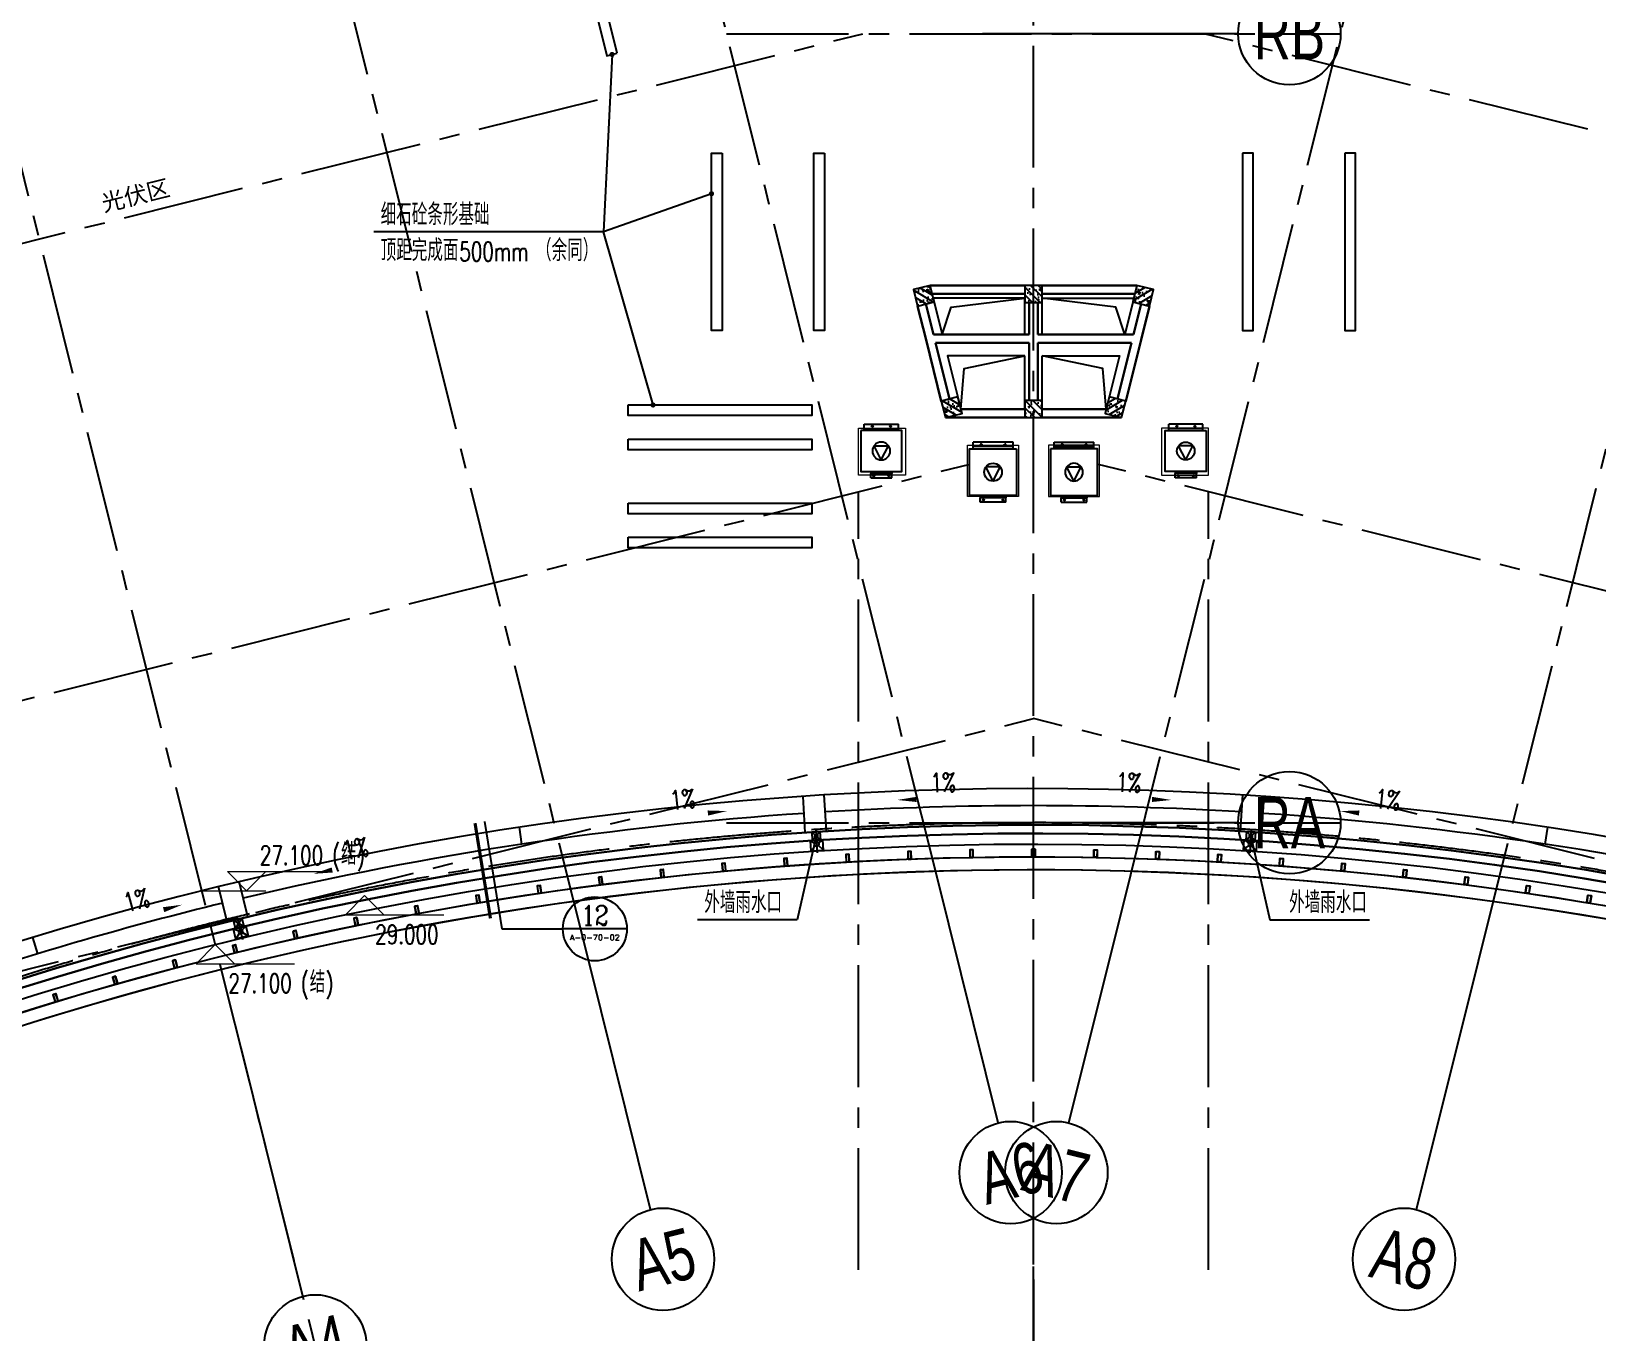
# Model space of a CAD drawing. Extents: x 138868 to 1251000, y -188972 to 132579.
# Drawn here: x 1131305 to 1168005, y 50744 to 81236 of the extents above; entities that cross this region are included whole.
import ezdxf
from ezdxf.enums import TextEntityAlignment as Align

# ---------------------------------------------------------------- set-up
doc = ezdxf.new("R2010")
doc.units = 0
doc.linetypes.add('CENTER2', pattern=[28.575000000000003, 19.05, -3.175, 3.175, -3.175])
doc.layers.get('0').update_dxf_attribs({"color": 8})
doc.layers.get('Defpoints').update_dxf_attribs({"color": 8})
for name, color, linetype in [('#幕墙线-平面', 8, 'Continuous'), ('#标注', 8, 'Continuous'), ('#结构边线+内凹外凸边线', 8, 'Continuous'), ('#轴线', 8, 'CENTER2'), ('A-FLOR-PIPE', 8, 'Continuous'), ('A-FLOR-SPCL', 8, 'Continuous'), ('A-FLOR-UNDR', 8, 'Continuous'), ('A-Hole', 8, 'Continuous'), ('COLUMN', 8, 'Continuous'), ('CURTWALL', 8, 'Continuous'), ('dim', 8, 'Continuous'), ('DIM_IDEN', 8, 'Continuous'), ('DIM_LEAD', 8, 'Continuous'), ('DIM_SYMB', 8, 'Continuous'), ('建-填充', 8, 'Continuous'), ('数据中心轮廓线', 8, 'Continuous'), ('暖-基础', 8, 'Continuous'), ('暖通风机', 8, 'Continuous')]:
    doc.layers.add(name, color=color, linetype=linetype)
for name, color, linetype, lineweight in [('DIM_ELEV', 8, 'Continuous', 5), ('HVAC-TXT', 8, 'Continuous', 9), ('PUB_TEXT', 8, 'Continuous', 5), ('WALL', 8, 'Continuous', 30)]:
    doc.layers.add(name, color=color, linetype=linetype, lineweight=lineweight)
doc.styles.add('_TCH_DIM', font='SIMPLEX', dxfattribs={"bigfont": 'GBCBIG'})
doc.styles.add('_TCH_LABEL', font='COMPLEX', dxfattribs={"bigfont": 'GBCBIG'})
doc.styles.add('JHZX', font='jrs.shx', dxfattribs={"width": 0.6, "bigfont": 'jhz.shx'})
doc.styles.get("Standard").update_dxf_attribs({"font": 'arial.ttf'})
doc.dimstyles.new('JZBZ-300', dxfattribs={"dimscale": 300, "dimtxt": 3, "dimasz": 1.5, "dimexe": 1, "dimexo": 1, "dimgap": 0.5, "dimtad": 1, "dimdec": 0, "dimdsep": 46, "dimtxsty": 'JHZX', "dimblk1": 'ARCHTICK', "dimblk2": 'ARCHTICK', "dimsah": 1, "dimcen": 0, "dimclrd": 1, "dimclre": 1, "dimclrt": 2, "dimadec": 1, "dimazin": 2, "dimtfac": 1, "dimtdec": 0, "dimtix": 1, "dimtmove": 0, "dimatfit": 3, "dimfxl": 1, "dimtolj": 1, "dimlwd": -1, "dimlwe": -1, "dimarcsym": 1})

# ---------------------------------------------------------------- blocks, each defined once
blk = doc.blocks.new('_FZH')
at = {"layer": '建-填充', "ltscale": 300}
h = blk.add_hatch(dxfattribs=at)
h.set_pattern_fill('钢筋混凝土', color=256, scale=0.1249999999999999, angle=-90.00000000000001)
h.set_pattern_definition([(315, (-0.5000000000000284, 0.5), (0.2209708691207961, 0.2209708691207959), []), (320, (-0.5000000000000284, 0.5), (-0.07844016872824407, -0.8965752282509413), [0.09374999999999993, -1.031249999999999]), (265, (-0.5000000000000284, 0.5), (0.9402401671250143, 0.1734391670162496), [0.07499999999999994, -0.8249999999999994]), (10.45139999999998, (-0.5065366750000067, 0.4252853999999786), (0.8617994275761914, -0.7231367271425267), [0.07967523749999997, -0.8764276399999996]), (316.1842, (-0.2500000000000284, 0.5), (-0.2068987679112728, -1.334051310782055), [0.1406249999999999, -1.546874999999999]), (6.635599999999983, (-0.2672416337500465, 0.3888290687499705), (1.217647338625552, -1.168328381935879), [0.1195128599999999, -1.314641249999999]), (261.1841999999999, (-0.2500000000000284, 0.5), (1.217648251156655, -1.168327431417034), [0.1124999999999999, -1.237499999999999]), (291, (-0.3125000000000284, 0.375), (-0.5032736133316734, -0.7461338151480765), [0.09374999999999993, -1.031249999999999]), (236, (-0.3125000000000284, 0.375), (0.9064375563085658, -0.3041441649019772), [0.07499999999999994, -0.8249999999999994]), (341.4514, (-0.3544395075000182, 0.3128222087499921), (0.4031631208874401, -1.050278285726862), [0.07967523749999997, -0.8764276399999996]), (307.5, (-0.5000000000000284, 0.5), (0.4161173172891392, -0.01519981914661343), [0, -0.8149999999999995, 0, -0.8374999999999995, 0, -0.8281249999999994]), (277.5, (-0.5000000000000284, 0.5), (0.49301463985295, -0.3288369218026856), [0, -0.4774999999999997, 0, -0.7962499999999995, 0, -0.3156249999999998]), (237.5, (-0.5000000000000284, 0.7787500000000023), (-0.02819358966797485, -0.6672780452155109), [0, -0.3124999999999999, 0, -0.9749999999999995, 0, -1.293749999999999]), (227.5, (-0.5000000000000284, 0.9037500000000023), (0.1251312279153969, -0.7289827116779823), [0, -0.4062499999999997, 0, -0.6474999999999995, 0, -0.9187499999999994])])
h.paths.add_polyline_path([(-0.5000000000000284, 0.5), (-0.5000000000000284, -0.5), (0.4999999999999716, -0.5), (0.4999999999999716, 0.5)])
at = {"layer": '#结构边线+内凹外凸边线'}
blk.add_lwpolyline([(-0.5000000000000284, -0.5), (0.4999999999999716, -0.5), (0.4999999999999716, 0.5), (-0.5000000000000284, 0.5)], close=True, dxfattribs=at)
blk = doc.blocks.new('ysd-w')
at = {"layer": 'A-FLOR-PIPE'}
blk.add_circle((0.0005825131665915251, 189.9997935527936), 50, dxfattribs=at)
at = {"layer": 'A-FLOR-SPCL', "ltscale": 0.2}
for p, q in [((0.0005825131665915251, -150.0002064472064), (0.0005825131665915251, 389.9997935527936)), ((-99.99941748683341, 99.99979355279356), (100.0005825131666, -100.0002064472064)), ((-99.99941748683341, -100.0002064472064), (100.0005825131666, 99.99979355279356))]:
    blk.add_line(p, q, dxfattribs=at)
at = {"layer": 'A-FLOR-SPCL'}
for p, q in [((-149.9994174868334, 339.9997935527936), (-35.35475654620677, 225.3551326121087)), ((-149.9994174868334, 99.99979355279356), (-42.87406377238221, 164.275005781441)), ((35.35592157253996, 225.3551326121087), (150.0005825131666, 339.9997935527936)), ((150.0005825131666, 99.99979355279356), (42.8752287987154, 164.275005781441))]:
    blk.add_line(p, q, dxfattribs=at)
for points in [[(-149.9994174868334, 99.99979355279356), (150.0005825131666, 99.99979355279356), (150.0005825131666, 339.9997935527936), (-149.9994174868334, 339.9997935527936)], [(-99.99941748683341, -100.0002064472064), (100.0005825131666, -100.0002064472064), (100.0005825131666, 99.99979355279356), (-99.99941748683341, 99.99979355279356)]]:
    blk.add_lwpolyline(points, close=True, dxfattribs=at)
blk = doc.blocks.new('A$C6E6108AB')
at = {"layer": '暖通风机'}
for p, q in [((100.0002550204517, 879.9999229284003), (0.0002550204517319798, 879.9999229284003)), ((0.0002550204517319798, 879.9999229284003), (0.0002550204517319798, 79.99992292840034)), ((150.0002550204517, 879.9999229284003), (100.0002550204517, 879.9999229284003)), ((100.0002550204517, 879.9999229284003), (100.0002550204517, 79.99992292840034)), ((25.56445797806373, 711.5983446692117), (60.59973213472404, 663.1295690960251)), ((26.46278839756269, 685.5688205333427), (70.48156064737123, 716.0862326123752)), ((32.75110133399721, 668.5149781443179), (76.76987358380575, 699.0323902233504)), ((43.53145416430198, 718.778890067013), (78.56672832102049, 670.3101144938264)), ((838.735947981535, 479.9999229284003), (507.1790744285099, 648.7765419073403)), ((507.1790744285099, 648.7765419073403), (507.1790744285099, 311.2233039494604)), ((838.735947981535, 479.9999229284003), (507.1790744285099, 311.2233039494604)), ((1110.000255020452, 728.9999229284003), (1160.000255020452, 728.9999229284003)), ((1260.000255020452, 728.9999229284003), (1160.000255020452, 728.9999229284003)), ((1160.000255020452, 728.9999229284003), (1160.000255020452, 230.9999229284003)), ((1185.564457978064, 675.7677181060426), (1220.599732134724, 627.298942532856)), ((1186.462788397563, 649.7381939701736), (1230.481560647371, 680.2556060492061)), ((1192.751101333997, 632.6843515811488), (1236.769873583806, 663.2017636601813)), ((1203.531454164302, 682.9482635038439), (1238.56672832102, 634.4794879306573)), ((1260.000255020452, 728.9999229284003), (1260.000255020452, 230.9999229284003)), ((100.0002550204517, 79.99992292840034), (0.0002550204517319798, 79.99992292840034)), ((25.56445797806373, 248.401501187589), (60.59973213472404, 296.8702767607756)), ((26.46278839756269, 274.431025323458), (70.48156064737123, 243.9136132444255)), ((32.75110133399721, 291.4848677124828), (76.76987358380575, 260.9674556334503)), ((43.53145416430198, 241.2209557897877), (78.56672832102049, 289.6897313629743)), ((150.0002550204517, 79.99992292840034), (100.0002550204517, 79.99992292840034)), ((1110.000255020452, 230.9999229284003), (1160.000255020452, 230.9999229284003)), ((1260.000255020452, 230.9999229284003), (1160.000255020452, 230.9999229284003)), ((1185.564457978064, 284.2321277507581), (1220.599732134724, 332.7009033239447)), ((1186.462788397563, 310.2616518866271), (1230.481560647371, 279.7442398075946)), ((1192.751101333997, 327.3154942756519), (1236.769873583806, 296.7980821966194)), ((1203.531454164302, 277.0515823529568), (1238.56672832102, 325.5203579261433))]:
    blk.add_line(p, q, dxfattribs=at)
blk.add_lwpolyline([(150.0002550204517, 959.9999229284003), (1110.000255020452, 959.9999229284003), (1110.000255020452, -7.707159966230392e-05), (150.0002550204517, -7.707159966230392e-05), (150.0002550204517, 959.9999229284003)], dxfattribs=at)
blk.add_circle((630.0002550204517, 479.9999229284003), 208.7356929610833, dxfattribs=at)
blk = doc.blocks.new('A$C1C9E567E')
at = {"layer": '暖通风机'}
for p, q in [((99.99943456961773, 1017.499752162083), (-0.0005654303822666407, 1017.499752162083)), ((-0.0005654303822666407, 1017.499752162083), (-0.0005654303822666407, 82.49975216208259)), ((25.56363752722973, 849.0981739028939), (60.59891168389004, 800.6293983297073)), ((26.46196794672869, 823.0686497670249), (70.48074019653723, 853.5860618460574)), ((32.75028088316321, 806.0148073780001), (76.76905313297175, 836.5322194570326)), ((43.53063371346798, 856.2787193006952), (78.56590787018649, 807.8099437275087)), ((149.9994345696177, 1017.499752162083), (99.99943456961773, 1017.499752162083)), ((99.99943456961773, 1017.499752162083), (99.99943456961773, 82.49975216208259)), ((1249.999434569618, 850.9997521620826), (1299.999434569618, 850.9997521620826)), ((1399.999434569618, 850.9997521620826), (1299.999434569618, 850.9997521620826)), ((1299.999434569618, 850.9997521620826), (1299.999434569618, 248.9997521620826)), ((1325.56363752723, 797.7675473397248), (1360.59891168389, 749.2987717665383)), ((1326.461967946729, 771.7380232038558), (1370.480740196537, 802.2554352828884)), ((1332.750280883163, 754.684180814831), (1376.769053132972, 785.2015928938636)), ((1343.530633713468, 804.9480927375262), (1378.565907870186, 756.4793171643396)), ((1399.999434569618, 850.9997521620826), (1399.999434569618, 248.9997521620826)), ((908.735127530701, 549.9997521620826), (577.1782539776759, 718.7763711410225)), ((577.1782539776759, 718.7763711410225), (577.1782539776759, 381.2231331831426)), ((908.735127530701, 549.9997521620826), (577.1782539776759, 381.2231331831426)), ((99.99943456961773, 82.49975216208259), (-0.0005654303822666407, 82.49975216208259)), ((25.56363752722973, 250.9013304212713), (60.59891168389004, 299.3701059944578)), ((26.46196794672869, 276.9308545571403), (70.48074019653723, 246.4134424781078)), ((32.75028088316321, 293.9846969461651), (76.76905313297175, 263.4672848671325)), ((43.53063371346798, 243.7207850234699), (78.56590787018649, 292.1895605966565)), ((149.9994345696177, 82.49975216208259), (99.99943456961773, 82.49975216208259)), ((1249.999434569618, 248.9997521620826), (1299.999434569618, 248.9997521620826)), ((1399.999434569618, 248.9997521620826), (1299.999434569618, 248.9997521620826)), ((1325.56363752723, 302.2319569844403), (1360.59891168389, 350.7007325576269)), ((1326.461967946729, 328.2614811203093), (1370.480740196537, 297.7440690412768)), ((1332.750280883163, 345.3153235093341), (1376.769053132972, 314.7979114303016)), ((1343.530633713468, 295.051411586639), (1378.565907870186, 343.5201871598256))]:
    blk.add_line(p, q, dxfattribs=at)
blk.add_lwpolyline([(149.9994345696177, 1099.999752162083), (1249.999434569618, 1099.999752162083), (1249.999434569618, -0.0002478379174135625), (149.9994345696177, -0.0002478379174135625), (149.9994345696177, 1099.999752162083)], dxfattribs=at)
blk.add_circle((699.9994345696177, 549.9997521620826), 208.7356929610833, dxfattribs=at)
blk = doc.blocks.new('A$Cfefb2203')
at = {"layer": 'A-FLOR-PIPE'}
for p, q in [((32113.46169557003, 9111.490716596949), (32059.11942655803, 9959.368861803028)), ((32612.43790015369, 9143.471136534761), (32558.09562942502, 9991.349308539997)), ((37463.83074329887, 9740.782107346808), (37463.8307431729, 10140.78210734681)), ((42315.22358619212, 9143.471136534761), (42369.56585692125, 9991.349308539997)), ((42814.19979077578, 9111.490716596949), (42868.54205978778, 9959.368861803028)), ((25468.84123751917, 8838.702803661465), (25409.0158534511, 9234.20365501463)), ((49458.82024882664, 8838.702803661465), (49518.64563289471, 9234.20365501463)), ((32369.34650041466, 9027.685141585767), (32375.74256038456, 8927.890275195648)), ((42558.31498593115, 9027.685141585767), (42551.91892596125, 8927.890275195648)), ((18558.92057681782, 7017.661684173392), (18353.28440255788, 7842.423332563718)), ((19045.05436636251, 7134.668297132244), (18839.40779367369, 7959.471651342523)), ((14119.54115679325, 6268.118459564284), (14003.11078479118, 6650.798441370833))]:
    blk.add_line(p, q, dxfattribs=at)
for radius, start, end in [(102349.9999711329, 66.77949294029008, 113.305586926957), (80599.99999986531, 64.92887933541405, 108.5139042406266), (80199.99999986531, 93.84624219792092, 103.3570163828534), (80199.99999986531, 86.51185700810392, 93.4881429918961), (80199.99999986531, 76.64298361714661, 86.15375780207911), (80199.99999986531, 103.7142343053443, 108.5251526906679)]:
    blk.add_arc((37463.8307431729, -70459.2178925185), radius, start, end, dxfattribs=at)
at = {"layer": 'A-FLOR-UNDR'}
blk.add_lwpolyline([(26772.2094138437, 54484.16618953721, 0.0855640180494031), (-14445.41032752953, 43692.39482826879, 0.4324632496197444), (-17915.9977596025, 33482.08569277485), (-3183.111982601695, 5773.557501043892, 0.3897332673906271), (6262.316880482715, 2444.523640903644, -0.2124371498010054), (70731.08686420321, 1525.361455424863, 0.3893999562089583), (80263.34462983883, 4576.317718363018), (95812.87711926177, 31837.55022622622, 0.4327152502067572), (92641.07748691551, 42149.09184027056, 0.09282674562449816), (48155.4518137835, 54484.16620736761, 0.09282674562449816)], format="xyb", dxfattribs=at)
at = {"layer": 'A-Hole'}
for points in [[(37263.83079851815, 21640.78207334707), (35112.99433069583, 21640.78207334731), (35324.92315671826, 20790.78207334795), (37263.83079851791, 20790.78207334777)], [(37663.83068782906, 21640.78207334748), (39814.66715565138, 21640.78207335214), (39602.73832963058, 20790.78207335231), (37663.83068783092, 20790.78207334818)], [(37263.83079851815, 20290.78252638271), (35449.58705907129, 20290.78252638271), (35761.24721029331, 19040.78207334969), (37263.83079851791, 19040.78207334958)], [(37663.83068782813, 20290.78252638271), (39478.07442727499, 20290.78252638271), (39166.41427605296, 19040.78207334969), (37663.83068782836, 19040.78207334958)]]:
    blk.add_lwpolyline(points, close=True, dxfattribs=at)
for points in [[(35324.92315671826, 20790.78207334795), (35532.84491216298, 21431.55024184275), (37263.83079851815, 21640.78207334707)], [(39602.73832963058, 20790.78207335231), (39394.81657418469, 21431.55024184671), (37663.83068782906, 21640.78207334748)], [(35761.24721029331, 19040.78207334969), (35841.23153585568, 19992.13050417008), (37263.83079851815, 20290.78252638271)], [(39166.41427605296, 19040.78207334969), (39086.42995049059, 19992.13050417008), (37663.83068782813, 20290.78252638271)]]:
    blk.add_lwpolyline(points, dxfattribs=at)
at = {"layer": 'CURTWALL'}
blk.add_lwpolyline([(26746.63137244619, 54783.07380703511, 0.0855640180494031), (-14569.59511471982, 43965.48481093114, 0.4324632496197475), (-18180.88203740655, 33341.24422383832), (-3447.996260459302, 5632.716032208118, 0.3897332673906237), (6380.355394371785, 2168.721339899814, -0.2124371498010051), (70605.23343615863, 1253.036438855634, 0.3893999562089525), (80523.9340841847, 4427.680117858865), (96073.46657360788, 31688.91262572206, 0.432715250206753), (92773.08046968002, 42418.48971060605, 0.09282674562449805), (48181.02985546505, 54783.07382484124)], format="xyb", dxfattribs=at)
at = {"layer": 'DIM_ELEV'}
for p, q in [((19014.92598910001, 7746.617652982008), (18564.92598910001, 8196.617652982008)), ((18564.92598910001, 8196.617652982008), (20868.92598910001, 8196.617652982008)), ((19014.92598910001, 7746.617652982008), (19464.92598910001, 8196.617652982008)), ((17964.92598910001, 7746.617652982008), (19464.92598910001, 7746.617652982008)), ((21781.02745297225, 7631.576564983465), (21331.02745297225, 7181.576564983465)), ((21781.02745297225, 7631.576564983465), (22231.02745297225, 7181.576564983465)), ((21331.02745297225, 7181.576564983465), (23635.02745297225, 7181.576564983465)), ((18279.42442588229, 6485.23318548064), (17829.42442588229, 6035.23318548064)), ((18279.42442588229, 6485.23318548064), (18729.42442588229, 6035.23318548064)), ((17829.42442588229, 6035.23318548064), (20133.42442588229, 6035.23318548064))]:
    blk.add_line(p, q, dxfattribs=at)
at = {"layer": 'DIM_IDEN'}
for p, q in [((24591.92715566838, 9366.717114934), (24998.9381827605, 6851.974490702501)), ((24998.9381827605, 6851.974490702501), (26429.74743897072, 6851.974490702501)), ((27929.74743897072, 6851.974490702501), (26429.74743897072, 6851.974490702501))]:
    blk.add_line(p, q, dxfattribs=at)
at = {"layer": 'DIM_IDEN', "const_width": 75}
blk.add_lwpolyline([(24369.81747721881, 9330.768669362762), (24731.22506748675, 7097.789679921523)], dxfattribs=at)
at = {"layer": 'DIM_IDEN'}
blk.add_circle((27179.74743897072, 6851.974490702501), 750, dxfattribs=at)
at = {"layer": 'DIM_LEAD'}
for p, q in [((27581.74270297727, 27355.60673682945), (27379.39004815067, 23192.95755680546)), ((29913.83071799669, 24089.53477791371), (27379.39004815067, 23192.95755680546)), ((27379.39004815067, 23192.95755680546), (22000.39004815067, 23192.95755680546)), ((28543.46223172359, 19135.78204823728), (27379.39004815067, 23192.95755680546)), ((32369.34568829718, 9027.685465601448), (31920.06575585529, 7063.134884060477)), ((42558.31579804863, 9027.685465601448), (43007.59573049052, 7063.134884060477)), ((31920.06575585529, 7063.134884060477), (29587.59458500147, 7063.134884060477)), ((43007.59573049052, 7063.134884060477), (45340.06690134434, 7063.134884060477))]:
    blk.add_line(p, q, dxfattribs=at)
at = {"layer": 'DIM_LEAD', "const_width": 60}
for points in [[(27583.19932817947, 27385.5713533466, 1), (27580.28607777506, 27325.64212031229, 1)], [(29942.1131752003, 24099.53990732448, 1), (29885.54826079309, 24079.52964850294, 1)], [(28551.73592216684, 19106.94550811106, 1), (28535.18854128034, 19164.61858836349, 1)], [(32376.03382479516, 9056.930445173755, 1), (32362.6575517992, 8998.44048602914, 1)], [(42551.62766155065, 9056.930445173755, 1), (42565.00393454661, 8998.44048602914, 1)]]:
    blk.add_lwpolyline(points, format="xyb", close=True, dxfattribs=at)
at = {"layer": 'DIM_SYMB'}
for points in [[(36360.95248612086, 9932.240453389008, 0, 0, 0), (34269.31694244966, 9874.722272170184, 0, 120, 0), (34719.14689326449, 9887.09220951749, 0, 0, 0)], [(38600.68303760816, 9932.240453389008, 0, 0, 0), (40692.31858127937, 9874.722272170184, 0, 120, 0), (40242.48863046453, 9887.09220951749, 0, 0, 0)], [(28194.91662192903, 9402.98658226669, 0, 0, 0), (30276.69967470877, 9613.763501968526, 0, 120, 0), (29828.98861382506, 9568.43353437008, 0, 0, 0)], [(46732.74486441677, 9402.98658226669, 0, 0, 0), (44650.96181163704, 9613.763501968526, 0, 120, 0), (45098.67287252075, 9568.43353437008, 0, 0, 0)], [(22631.26240194612, 8559.003986755852, 0, 0, 0), (20580.62501626648, 8142.910366073134, 0, 120, 0), (21021.63784812926, 8232.396019294305, 0, 0, 0)], [(15481.86623556074, 6875.623597829894, 0, 0, 0), (17502.72351198434, 7418.194751733157, 0, 120, 0), (17068.1152304376, 7301.508670253897, 0, 0, 0)]]:
    blk.add_lwpolyline(points, format="xyseb", dxfattribs=at)
at = {"layer": 'HVAC-TXT'}
for points in [[(33363.83071799623, 18590.78207335051), (34463.83071799623, 18590.78207335051), (34463.83071799623, 17490.78207335051), (33363.83071799623, 17490.78207335051)], [(41563.83071799576, 18590.78207335051), (40463.83071799576, 18590.78207335051), (40463.83071799576, 17490.78207335051), (41563.83071799576, 17490.78207335051)], [(35913.83071799623, 18190.78207335051), (37113.83071799623, 18190.78207335051), (37113.83071799623, 16990.78207335051), (35913.83071799623, 16990.78207335051)], [(39013.83071799576, 18190.78207335051), (37813.83071799576, 18190.78207335051), (37813.83071799576, 16990.78207335051), (39013.83071799576, 16990.78207335051)]]:
    blk.add_lwpolyline(points, close=True, dxfattribs=at)
at = {"layer": 'WALL'}
for p, q in [((37263.83079854585, 21940.78207335627), (35038.19591813302, 21940.78207335016)), ((37263.83079854609, 21740.78207334509), (35088.06151870475, 21740.78207333724)), ((37663.83079854609, 21940.78207336314), (39889.46556821326, 21940.78207335016)), ((37663.83079854609, 21740.78207335208), (39839.59996766411, 21740.78207335394)), ((34943.64229696663, 20666.58988125314), (34746.84639982949, 21455.89502537024)), ((35118.80042948434, 20790.78207334795), (34940.90554381977, 21504.27940956416)), ((37363.83079846413, 21540.78207335516), (37363.83079851116, 20790.78207334771)), ((37563.83079848997, 21540.78207335522), (37563.83079845808, 20790.78207334905)), ((39808.86105690734, 20790.7820733487), (39986.75594252651, 21504.27940956416)), ((39984.01918937964, 20666.58988125314), (40180.81508651678, 21455.89502537024)), ((35302.09859363758, 19228.90036125574), (34943.64229696663, 20666.58988125314)), ((37363.83079851116, 20790.78207334771), (35118.80042948434, 20790.78207334795)), ((35496.15773888119, 19277.28474037268), (35168.66603564168, 20590.7820733533)), ((37363.83079845249, 20590.78207335307), (35168.66603564168, 20590.7820733533)), ((37363.83079845249, 20590.78207335307), (37363.83079846599, 19240.78207335522)), ((39808.86105690734, 20790.7820733487), (37563.83079845808, 20790.78207334905)), ((39758.99563197186, 20590.78207335115), (37563.83079848741, 20590.78207335144)), ((37563.83079848741, 20590.78207335144), (37563.8307984753, 19240.78207335522)), ((39431.50398680894, 19277.28468081489), (39758.99563197186, 20590.78207335115)), ((39625.56313206512, 19228.90030169475), (39984.01936498494, 20666.58988632658)), ((37263.83079854609, 18840.78207335225), (35398.86736199073, 18840.78207336355)), ((37263.83079854609, 19040.78207333089), (35761.24721318064, 19040.78207337251)), ((39166.41427318007, 19040.78207335511), (37663.83079854585, 19040.78207333712)), ((39528.79440009966, 18840.78207334416), (37663.83079854609, 18840.78207335185))]:
    blk.add_line(p, q, dxfattribs=at)
for centre, radius, end in [((37463.83072414366, -70459.21827391617), 79750.00034933341, 114.4660695427651), ((37463.83072414412, -70459.21827391617), 79550.00034933348, 114.4859117651542)]:
    blk.add_arc(centre, radius, 65.1962544269135, end, dxfattribs=at)
at = {"layer": '数据中心轮廓线'}
blk.add_lwpolyline([(29125.79191345605, 45240.78207334492), (26673.13009379781, 55077.87133607717, 0.08546788528828612), (-14693.77990191011, 44238.57479359349, 0.4324632496197444), (-18445.76631521154, 33200.40275490325), (-3712.880538316909, 5491.874563372345, 0.389733267390625), (6498.393908260856, 1892.919038896216, -0.2124371498010046), (70479.38000811404, 980.711422286462, 0.3893999562089562), (80784.5235385308, 4279.042517354712), (96334.05602795398, 31540.27502521791, 0.4327152502067543), (92905.08345244452, 42687.88758094155, 0.09273048928581991), (48254.53113462776, 55077.8713538986), (45801.86924597248, 45240.78181444324)], format="xyb", close=True, dxfattribs=at)
at = {"layer": '暖-基础'}
for points in [[(27703.02966876188, 27385.84697377932), (25936.99983088439, 34469.00577559409), (25694.42589931539, 34408.52530169435), (27460.45573719288, 27325.36649987957)], [(30163.83071799669, 25040.78204823722), (30163.83071799623, 20885.78204823734), (29913.83071799623, 20885.78204823716), (29913.83071799669, 25040.78204823704)], [(32563.83071799669, 25040.7820482371), (32563.83071799623, 20885.78204823722), (32313.83071799623, 20885.7820482371), (32313.83071799669, 25040.78204823699)], [(42363.8307179953, 25040.7820482371), (42363.83071799576, 20885.78204823722), (42613.83071799576, 20885.7820482371), (42613.8307179953, 25040.78204823699)], [(44763.8307179953, 25040.78204823722), (44763.83071799576, 20885.78204823734), (45013.83071799576, 20885.78204823716), (45013.8307179953, 25040.78204823704)], [(27963.83071799413, 19135.78204823728), (32263.83071799437, 19135.78204823728), (32263.8307179946, 18885.78204823728), (27963.83071799437, 18885.78204823728)], [(27963.8307179946, 18335.78204823728), (32263.83071799483, 18335.78204823728), (32263.83071799483, 18085.78204823728), (27963.8307179946, 18085.78204823728)], [(27963.83071799437, 16835.78204823722), (32263.8307179946, 16835.78204823722), (32263.83071799483, 16585.78204823722), (27963.8307179946, 16585.78204823722)], [(27963.83071799483, 16035.78204823722), (32263.83071799506, 16035.78204823722), (32263.83071799506, 15785.78204823722), (27963.83071799483, 15785.78204823722)]]:
    blk.add_lwpolyline(points, close=True, dxfattribs=at)
at = {"layer": 'A-FLOR-PIPE', "rotation": 183.6671894809503}
blk.add_blockref('ysd-w', (32369.34647636116, 9027.685516881756), dxfattribs=at)
at = {"layer": 'A-FLOR-PIPE'}
for p, xscale, rotation in [((42558.31495963084, 9027.685516881756), -1, 176.3328105190497), ((18826.08433918445, 6979.515325524146), -0.9999999999999989, 193.9999999767766)]:
    blk.add_blockref('ysd-w', p, dxfattribs=dict(at, xscale=xscale, rotation=rotation))
at = {"layer": 'COLUMN'}
for p, xscale, yscale, zscale, rotation in [((34892.52115205885, 21698.33854897309), 400.0000000000923, 400.0000000000923, 400.0000000000923, 13.99999999999637), ((40035.14033428743, 21698.33854897309), 399.9999999999936, 399.9999999999936, 399.9999999999936, 75.99999999999152), ((35544.54212812614, 19083.2255977387), 400.0000000000923, 400.0000000000923, 400.0000000000923, 13.99999999999637), ((39383.11935822014, 19083.2255977387), 399.9999999999936, 399.9999999999936, 399.9999999999936, 75.99999999999152)]:
    blk.add_blockref('_FZH', p, dxfattribs=dict(at, xscale=xscale, yscale=yscale, zscale=zscale, rotation=rotation))
at = {"layer": 'COLUMN', "xscale": 400, "yscale": 400, "zscale": 400}
for p in [(37463.83079846459, 21740.78207335022), (37463.83079844667, 19040.78207335121)]:
    blk.add_blockref('_FZH', p, dxfattribs=at)
at = {"layer": '暖通风机', "xscale": -1.000000000000001, "rotation": 90}
for name, p in [('A$C6E6108AB', (34374.83064092463, 18686.78232837084)), ('A$C1C9E567E', (38962.32686737273, 18260.57700404548))]:
    blk.add_blockref(name, p, dxfattribs=at)
at = {"layer": '暖通风机', "rotation": 270}
for name, p in [('A$C6E6108AB', (40552.83079506736, 18686.78232837084)), ('A$C1C9E567E', (35965.33456861926, 18260.57700404548))]:
    blk.add_blockref(name, p, dxfattribs=at)
at = {"layer": 'PUB_TEXT'}
blk.add_text('光伏区', height=396.5189873417721, rotation=13.87444912658957, dxfattribs=at).set_placement((15669.11636454449, 23664.63890441559))
at = {"layer": 'PUB_TEXT', "style": '_TCH_DIM'}
for s, p in [('细石砼条形基础', (22157.89004815067, 23350.45755680546)), ('顶距完成面', (22157.89004815067, 22510.45755680546)), ('（余同）', (25800.97515453375, 22510.45755680546)), ('结', (21228.92598910001, 8354.117652982008)), ('外墙雨水口', (29745.09458500147, 7220.634884060477)), ('外墙雨水口', (43456.7690290038, 7220.634884060477)), ('结', (20493.42442588229, 5352.73318548064))]:
    blk.add_text(s, height=506.3829787234042, dxfattribs=at).set_placement(p)
at = {"layer": 'PUB_TEXT', "style": '_TCH_DIM', "width": 0.7058823529411765}
for s, p in [('500mm', (24000.97515453375, 22510.45755680546)), ('(', (21018.92598910001, 8354.117652982008)), (')', (21597.54301037663, 8354.117652982008)), ('27.100', (19323.92598910001, 8354.117652982008)), ('29.000', (22030.02745297225, 6499.076564983465)), ('(', (20283.42442588229, 5352.73318548064)), (')', (20862.0414471589, 5352.73318548064)), ('27.100', (18588.42442588229, 5352.73318548064))]:
    blk.add_text(s, height=446.25, dxfattribs=at).set_placement(p)
for rotation, p in [(1.575187759014775, (35055.90159741859, 10053.91221440128)), (358.4248122409853, (39395.92664872017, 10067.93147672823)), (5.781396477022691, (28966.23972515878, 9639.386931787754)), (354.2186035229773, (45454.01589218574, 9690.760895065978)), (11.47012788405247, (21324.71645909012, 8454.603130741118)), (15.02867325970604, (16205.17671904503, 7232.899960484647))]:
    blk.add_text('1%', height=446.25, rotation=rotation, dxfattribs=at).set_placement(p)
at = {"layer": 'PUB_TEXT', "style": '_TCH_LABEL'}
for s, height, p, p2 in [('12', 461.9818803993629, (26860.75995012349, 6938.69512147893), (27498.73492781795, 6938.69512147893)), ('A-0-70-02', 126.9824543661508, (26596.2328272406, 6587.312973302731), (27763.26205070084, 6587.312973302731))]:
    blk.add_text(s, height=height, dxfattribs=at).set_placement(p, p2, align=Align.FIT)
blk = doc.blocks.new('*U3166')
blk.add_line((-8.960830237663566e-17, -20), (0, 0))
blk.add_circle((0, -24), 4)
at = {"style": 'JHZX', "width": 0.75}
blk.add_attdef('AXES', text='', height=4, dxfattribs=at).set_placement((0, -24), align=Align.MIDDLE_CENTER)
blk = doc.blocks.new('*U3167')
blk.add_line((20, 4.898587196589413e-16), (0, 0))
blk.add_circle((24, 0), 4)
at = {"style": 'JHZX', "width": 0.75}
blk.add_attdef('AXES', text='', height=4, dxfattribs=at).set_placement((23.99999999999997, 0), align=Align.MIDDLE_CENTER)
blk = doc.blocks.new('_ARCHTICK')
at = {"color": 0, "linetype": 'ByBlock', "const_width": 0.15}
blk.add_lwpolyline([(-0.5, -0.5), (0.5, 0.5)], dxfattribs=at)
blk = doc.blocks.new('*D3326')
at = {"layer": '#标注', "ltscale": 300, "transparency": 16777216}
for p, q in [((1122365.48738005, 43882.58102705257), (1124689.37161584, 39511.99044240068)), ((1201922.278031021, 33408.73083333991), (1198546.386148311, 29788.53001069813))]:
    blk.add_line(p, q, dxfattribs=at)
blk.add_arc((1154801.984498556, -17121.59754685304), 64441.50561969095, 46.99999999366504, 117.9999999999995, dxfattribs=at)
at = {"layer": 'Defpoints', "color": 0, "ltscale": 300, "transparency": 16777216}
for p in [(1122224.645911214, 44147.46530491026), (1176136.209607146, 43685.95531912462), (1202126.877539064, 33628.13694380302), (1154801.984498556, -17121.59754685304)]:
    blk.add_point(p, dxfattribs=at)
at = {"layer": '#标注', "ltscale": 300, "transparency": 16777216, "xscale": 450, "yscale": 450, "zscale": 450}
for p, rotation in [((1124548.530147004, 39776.87472025838), 207.9999999999994), ((1198750.985656354, 30007.93612116121), 316.999999993665)]:
    blk.add_blockref('_ARCHTICK', p, dxfattribs=dict(at, rotation=rotation))
at = {"layer": '#标注', "ltscale": 300, "transparency": 16777216, "insert": (1163291.604566918, 47363.468975336), "char_height": 900, "attachment_point": 5, "rotation": 352.4999999968323, "style": 'JHZX'}
blk.add_mtext('\\A1;71°', dxfattribs=at)
blk = doc.blocks.new('*D3329')
at = {"layer": '#标注', "ltscale": 300, "transparency": 16777216}
for p, q in [((1154801.984498556, 51969.90807283809), (1154801.984498556, 48219.90807283818)), ((1171516.732507908, 49917.595077907), (1170609.525399409, 46278.9861043721))]:
    blk.add_line(p, q, dxfattribs=at)
blk.add_arc((1154801.984498556, -17121.59754685308), 65641.50561969128, 75.99999999999899, 89.9999999999996, dxfattribs=at)
at = {"layer": 'Defpoints', "color": 0, "ltscale": 300, "transparency": 16777216}
for p in [(1154801.984498556, 52269.90807283809), (1171589.309076588, 50208.68379578978), (1165447.587549481, 47650.91510860983), (1154801.984498556, -17121.59754685308)]:
    blk.add_point(p, dxfattribs=at)
at = {"layer": '#标注', "ltscale": 300, "transparency": 16777216, "xscale": 450, "yscale": 450, "zscale": 450}
for p, rotation in [((1154801.984498556, 48519.90807283815), 179.9999999999996), ((1170682.101968089, 46570.07482225489), 345.999999999999)]:
    blk.add_blockref('_ARCHTICK', p, dxfattribs=dict(at, rotation=rotation))
at = {"layer": '#标注', "ltscale": 300, "transparency": 16777216, "insert": (1162874.793294597, 48626.15393489838), "char_height": 900, "attachment_point": 5, "rotation": 352.99999999999926, "style": 'JHZX'}
blk.add_mtext('\\A1;14°', dxfattribs=at)
blk = doc.blocks.new('*D3330')
at = {"layer": '#标注', "ltscale": 300, "transparency": 16777216}
for p, q in [((1154801.984498556, 51969.90807283808), (1154801.984498556, 48219.90807283812)), ((1138087.236489204, 49917.59507790701), (1138994.443597703, 46278.98610437213))]:
    blk.add_line(p, q, dxfattribs=at)
blk.add_arc((1154801.984498556, -17121.59754685307), 65641.50561969119, 89.99999999999962, 104.0000000000007, dxfattribs=at)
at = {"layer": 'Defpoints', "color": 0, "ltscale": 300, "transparency": 16777216}
for p in [(1154801.984498556, 52269.90807283808), (1138014.659920524, 50208.68379578982), (1149461.478598135, 48302.29913278167), (1154801.984498556, -17121.59754685307)]:
    blk.add_point(p, dxfattribs=at)
at = {"layer": '#标注', "ltscale": 300, "transparency": 16777216, "xscale": 450, "yscale": 450, "zscale": 450}
for p, rotation in [((1154801.984498556, 48519.90807283812), 359.9999999999997), ((1138921.867029023, 46570.07482225494), 194.0000000000007)]:
    blk.add_blockref('_ARCHTICK', p, dxfattribs=dict(at, rotation=rotation))
at = {"layer": '#标注', "ltscale": 300, "transparency": 16777216, "insert": (1146729.175702515, 48626.15393489839), "char_height": 900, "attachment_point": 5, "rotation": 7.000000000000134, "style": 'JHZX'}
blk.add_mtext('\\A1;14°', dxfattribs=at)
blk = doc.blocks.new('*D3332')
at = {"layer": '#标注', "ltscale": 300, "transparency": 16777216}
for p, q in [((1092690.896684503, 99692.36909648817), (1091493.744198465, 101943.8854600345)), ((1245030.367629024, 79636.49725693115), (1246769.463448746, 81501.44919732248))]:
    blk.add_line(p, q, dxfattribs=at)
blk.add_arc((1154801.984498556, -17121.5975468531), 134550.0001244251, 46.99999999366515, 117.9999999999996, dxfattribs=at)
at = {"layer": 'Defpoints', "color": 0, "ltscale": 300, "transparency": 16777216}
for p in [(1199346.567425528, 109840.9271025287), (1092831.738153339, 99427.48481863044), (1244825.768120981, 79417.09114646801), (1154801.984498556, -17121.5975468531)]:
    blk.add_point(p, dxfattribs=at)
at = {"layer": '#标注', "ltscale": 300, "transparency": 16777216, "xscale": 450, "yscale": 450, "zscale": 450}
for p, rotation in [((1091634.585667301, 101679.0011821769), 207.9999999999995), ((1246564.863940703, 81282.0430868594), 316.9999999936651)]:
    blk.add_blockref('_ARCHTICK', p, dxfattribs=dict(at, rotation=rotation))
at = {"layer": '#标注', "ltscale": 300, "transparency": 16777216, "insert": (1172442.599400745, 116872.1755902027), "char_height": 900, "attachment_point": 5, "rotation": 352.4999999968323, "style": 'JHZX'}
blk.add_mtext('\\A1;71°', dxfattribs=at)
blk = doc.blocks.new('*D3333')
at = {"layer": '#标注', "ltscale": 300, "transparency": 16777216}
for p, q in [((1220351.166559073, 97798.35182484554), (1221020.035764139, 98971.00437009789)), ((1245030.367629024, 79636.49725693115), (1245951.065416574, 80623.82475547038))]:
    blk.add_line(p, q, dxfattribs=at)
blk.add_arc((1154801.984498556, -17121.59754685324), 133350.0001244259, 46.99999999366505, 60.29999991711377, dxfattribs=at)
at = {"layer": 'Defpoints', "color": 0, "ltscale": 300, "transparency": 16777216}
for p in [(1220202.528958166, 97537.76237072912), (1237935.684510997, 87142.54036943009), (1244825.768120981, 79417.09114646795), (1154801.984498556, -17121.59754685324)]:
    blk.add_point(p, dxfattribs=at)
at = {"layer": '#标注', "ltscale": 300, "transparency": 16777216, "xscale": 450, "yscale": 450, "zscale": 450}
for p, rotation in [((1220871.398163232, 98710.41491598135), 150.2999999171138), ((1245746.465908531, 80404.41864500719), 316.9999999936651)]:
    blk.add_blockref('_ARCHTICK', p, dxfattribs=dict(at, rotation=rotation))
at = {"layer": '#标注', "ltscale": 300, "transparency": 16777216, "insert": (1234196.327467788, 90763.25235255412), "char_height": 900, "attachment_point": 5, "rotation": 323.6499999553894, "style": 'JHZX'}
blk.add_mtext('\\A1;13.3°', dxfattribs=at)
blk = doc.blocks.new('*D3334')
at = {"layer": '#标注', "ltscale": 300, "transparency": 16777216}
for p, q in [((1186808.251316014, 111248.5271582598), (1187134.845875555, 112558.426390663)), ((1220351.166559073, 97798.35182484554), (1221020.035764139, 98971.00437009777))]:
    blk.add_line(p, q, dxfattribs=at)
blk.add_arc((1154801.984498556, -17121.59754685301), 133350.0001244257, 60.29999991711373, 75.99999999999893, dxfattribs=at)
at = {"layer": 'Defpoints', "color": 0, "ltscale": 300, "transparency": 16777216}
for p in [(1186735.674747334, 110957.438440377), (1210030.724529948, 104253.8893017245), (1220202.528958166, 97537.76237072906), (1154801.984498556, -17121.59754685301)]:
    blk.add_point(p, dxfattribs=at)
at = {"layer": '#标注', "ltscale": 300, "transparency": 16777216, "xscale": 450, "yscale": 450, "zscale": 450}
for p, rotation in [((1187062.269306875, 112267.3376727802), 165.9999999999989), ((1220871.398163232, 98710.4149159813), 330.2999999171137)]:
    blk.add_blockref('_ARCHTICK', p, dxfattribs=dict(at, rotation=rotation))
at = {"layer": '#标注', "ltscale": 300, "transparency": 16777216, "insert": (1204655.22114149, 107205.6212330958), "char_height": 900, "attachment_point": 5, "rotation": 338.14999995855635, "style": 'JHZX'}
blk.add_mtext('\\A1;15.7°', dxfattribs=at)
blk = doc.blocks.new('*D3335')
at = {"layer": '#标注', "ltscale": 300, "transparency": 16777216}
for p, q in [((1154801.984498556, 115178.402575583), (1154801.984498556, 116528.4025775727)), ((1186808.251316014, 111248.5271582599), (1187134.845875555, 112558.4263906632))]:
    blk.add_line(p, q, dxfattribs=at)
blk.add_arc((1154801.984498556, -17121.59754685308), 133350.0001244258, 75.99999999999905, 89.99999999999966, dxfattribs=at)
at = {"layer": 'Defpoints', "color": 0, "ltscale": 300, "transparency": 16777216}
for p in [(1154801.984498556, 114878.402575583), (1176428.410564864, 114463.0528831377), (1186735.674747334, 110957.4384403771), (1154801.984498556, -17121.59754685308)]:
    blk.add_point(p, dxfattribs=at)
at = {"layer": '#标注', "ltscale": 300, "transparency": 16777216, "xscale": 450, "yscale": 450, "zscale": 450}
for p, rotation in [((1154801.984498556, 116228.4025775728), 179.9999999999996), ((1187062.269306875, 112267.3376727804), 345.999999999999)]:
    blk.add_blockref('_ARCHTICK', p, dxfattribs=dict(at, rotation=rotation))
at = {"layer": '#标注', "ltscale": 300, "transparency": 16777216, "insert": (1171126.383062841, 115829.9595890002), "char_height": 900, "attachment_point": 5, "rotation": 352.9999999999993, "style": 'JHZX'}
blk.add_mtext('\\A1;14°', dxfattribs=at)
blk = doc.blocks.new('*D3336')
at = {"layer": '#标注', "ltscale": 300, "transparency": 16777216}
for p, q in [((1154801.984498557, 115178.4025755829), (1154801.984498557, 116528.4025775726)), ((1122795.717681098, 111248.5271582601), (1122469.123121557, 112558.4263906632))]:
    blk.add_line(p, q, dxfattribs=at)
blk.add_arc((1154801.984498556, -17121.59754685318), 133350.0001244258, 89.99999999999955, 104.0000000000007, dxfattribs=at)
at = {"layer": 'Defpoints', "color": 0, "ltscale": 300, "transparency": 16777216}
for p in [(1143952.805221474, 115786.332397895), (1154801.984498557, 114878.402575583), (1122868.294249778, 110957.4384403772), (1154801.984498556, -17121.59754685318)]:
    blk.add_point(p, dxfattribs=at)
at = {"layer": '#标注', "ltscale": 300, "transparency": 16777216, "xscale": 450, "yscale": 450, "zscale": 450}
for p, rotation in [((1154801.984498557, 116228.4025775726), 359.9999999999996), ((1122541.699690237, 112267.3376727804), 194.0000000000007)]:
    blk.add_blockref('_ARCHTICK', p, dxfattribs=dict(at, rotation=rotation))
at = {"layer": '#标注', "ltscale": 300, "transparency": 16777216, "insert": (1138477.585934272, 115829.9595890002), "char_height": 900, "attachment_point": 5, "rotation": 7.000000000000215, "style": 'JHZX'}
blk.add_mtext('\\A1;14°', dxfattribs=at)
blk = doc.blocks.new('*D3337')
at = {"layer": '#标注', "ltscale": 300, "transparency": 16777216}
for p, q in [((1122795.717681098, 111248.5271582601), (1122469.123121558, 112558.4263906627)), ((1092690.896684503, 99692.36909648817), (1092057.110073809, 100884.348348604))]:
    blk.add_line(p, q, dxfattribs=at)
blk.add_arc((1154801.984498556, -17121.59754685313), 133350.0001244252, 104.0000000000007, 117.9999999999994, dxfattribs=at)
at = {"layer": 'Defpoints', "color": 0, "ltscale": 300, "transparency": 16777216}
for p in [(1122868.294249778, 110957.4384403772), (1112121.733859939, 109213.7448503125), (1092831.738153339, 99427.48481863044), (1154801.984498556, -17121.59754685313)]:
    blk.add_point(p, dxfattribs=at)
at = {"layer": '#标注', "ltscale": 300, "transparency": 16777216, "xscale": 450, "yscale": 450, "zscale": 450}
for p, rotation in [((1122541.699690238, 112267.3376727799), 14.00000000000064), ((1092197.951542644, 100619.4640707463), 207.9999999999994)]:
    blk.add_blockref('_ARCHTICK', p, dxfattribs=dict(at, rotation=rotation))
at = {"layer": '#标注', "ltscale": 300, "transparency": 16777216, "insert": (1106798.597612373, 107931.5006986079), "char_height": 900, "attachment_point": 5, "rotation": 21.00000000000008, "style": 'JHZX'}
blk.add_mtext('\\A1;14°', dxfattribs=at)
blk = doc.blocks.new('LZ')
at = {"layer": '#幕墙线-平面', "ltscale": 250}
for points in [[(-32.49999999988358, -9.730402962304652e-05, -0.414213562373095), (-40.00002245465294, 7.499880241084611), (-40.00051645992789, 172.4998802403279, -0.414213562373095), (-32.50053891458083, 179.9999026951264), (32.49946108506992, 180.0000973032147, -0.414213562373095), (39.99948353983928, 172.5001197580132), (39.9999775448814, 7.500119758740766, -0.4142135623730949), (32.49999999976717, 9.730400051921606e-05)], [(-32.50001796381548, 5.999902695941273, -0.4142135623730951), (-34.00002245488577, 7.499898204987403), (-34.00051645981148, 172.4998982042016, -0.4142135623730951), (-32.50052095076535, 173.9999026951555), (32.49947904876899, 174.0000973032147, -0.4142135623730951), (33.99948353983928, 172.5001017941977), (33.9999775448814, 7.500101794925286, -0.4142135623730951), (32.49998203583527, 6.000097303971415)]]:
    blk.add_lwpolyline(points, format="xyb", close=True, dxfattribs=at)

msp = doc.modelspace()

# ---------------------------------------------------------------- linework, layer by layer
at = {"layer": '#幕墙线-平面', "ltscale": 500}
msp.add_lwpolyline([(1234785.702136808, 80237.03399766423, 0.2860734634963688), (1102644.3737757, 97576.69969902467, 0.4324632496480859), (1098892.387362153, 86538.52766009257), (1113625.27313878, 58829.99946906487, 0.3897332674103929), (1123836.547583635, 55231.04394336417, -0.2739152575343032), (1203366.756405351, 44807.51845885115, 0.3893999561442285), (1214154.284565133, 45646.6890394357), (1235558.200471956, 68599.57872991194, 0.4327152502695922)], format="xyb", close=True, dxfattribs=at)
msp.add_lwpolyline([(1102644.373900306, 97576.69966680114, 0.4324632496197469), (1098892.387487005, 86538.52762810932), (1113625.273263899, 58829.99943657988, 0.3897332673906265), (1123836.547710476, 55231.04391210387, -0.2124371498010051), (1187817.53381033, 54318.83629549388, 0.3893999562089555), (1198122.677340747, 57617.16739056236), (1213672.20983017, 84878.39989842544, 0.4327152502067482), (1210243.23725466, 96026.01245414908, 0.2242489846275923), (1102644.373900305, 97576.69966680091)], format="xyb", dxfattribs=at)
at = {"layer": '#幕墙线-平面'}
msp.add_lwpolyline([(1234595.264713613, 80005.22893333831, 0.2860734634963688), (1102768.55856289, 97303.60971636232, 0.432463249648085), (1099157.271639953, 86679.36912903795), (1113890.157416638, 58970.84093790059, 0.3897332674103919), (1123718.509069782, 55506.8462443829, -0.2739152575343032), (1203551.882601063, 45043.58686347376, 0.3893999561442295), (1213934.878454557, 45851.28854735848), (1235338.79436147, 68804.17823793064, 0.4327152502695888), (1234595.264720542, 80005.2289276463)], format="xyb", dxfattribs=at)
at = {"layer": '#幕墙线-平面', "ltscale": 300}
msp.add_lwpolyline([(1102768.558687574, 97303.60968417418, 0.432463249619747), (1099157.27176481, 86679.36909704446), (1113890.157541757, 58970.84090541583, 0.3897332673906247), (1123718.509196587, 55506.84621310746, -0.2124371498010051), (1187943.387238374, 54591.16131206322, 0.3893999562089572), (1197862.087886401, 57765.80499106646), (1213411.620375824, 85027.03749892954, 0.4327152502067479), (1210111.234271896, 95756.61458381359, 0.2242489846275924)], format="xyb", close=True, dxfattribs=at)
at = {"layer": '#轴线', "ltscale": 150}
for p, q in [((1154801.984545389, 52322.3028046742), (1154801.984545389, 114878.4027281875)), ((1152523.351199821, 61461.40198159689), (1140620.793932495, 109199.9517297031)), ((1157080.617890957, 61461.40198159701), (1168983.175158283, 109199.9517297034)), ((1144372.867099102, 59429.25805855967), (1132470.309831776, 107167.807806666)), ((1165231.101991675, 59429.25805855973), (1177133.659259001, 107167.8078066662)), ((1138501.016343951, 48258.01495860034), (1124319.825731057, 105135.6638836286)), ((1100215.883383671, 68568.18176166201), (1150798.177227503, 81179.76406497252)), ((1147607.350878926, 81178.40233789524), (1161996.618211851, 81178.40233789524)), ((1209388.085707107, 68568.18176166201), (1158805.791863275, 81179.76406497252)), ((1102731.87104359, 58477.10642612516), (1153314.164887451, 71088.68872944138)), ((1206872.098047187, 58477.10642612516), (1156289.804203326, 71088.68872944138)), ((1150701.984545389, 52193.59565206576), (1150701.984545389, 70437.39902168879)), ((1158901.984545388, 52193.59565206559), (1158901.984545389, 70437.39902168862)), ((1104219.690701529, 52509.78770952835), (1154801.984545389, 65121.3700128441)), ((1205384.278389249, 52509.78770952835), (1154801.984545389, 65121.3700128441)), ((1147607.350878926, 62678.40239700512), (1161996.618211851, 62678.40239700512))]:
    msp.add_line(p, q, dxfattribs=at)
for centre, radius, start, end in [((1154801.984520236, -17121.59760284243), 124899.9999998406, 45.62366798156813, 118.9562780656252), ((1154801.984570566, -17121.59760285966), 79799.99999986478, 44.8455156965567, 120.0000000000624)]:
    msp.add_arc(centre, radius, start, end, dxfattribs=at)
at = {"layer": 'dim', "ltscale": 300}
for points in [[(1146463.945715672, 98578.4023309304), (1144011.283896014, 108415.4915936626, 0.08546788528828636), (1102644.373900306, 97576.19505117892, 0.4324632496197455), (1098892.387487005, 86538.02301248722), (1113625.273263899, 58829.49482095783, 0.3897332673906265), (1123836.547710476, 55230.53929648176, -0.2124371498010051), (1187817.53381033, 54318.33167987183, 0.3893999562089553), (1198122.677340747, 57616.66277494014), (1213672.20983017, 84877.8952828034, 0.4327152502067507), (1210243.23725466, 96025.50783852703, 0.09273048928582212), (1165592.684936844, 108415.4916114839), (1163140.023048188, 98578.40207202872)], [(1146229.560026812, 98278.40233456931), (1143782.149793739, 108094.4286339566, 0.08495546336409823), (1102768.558687496, 97303.10506851663, 0.4324632496197475), (1099157.271764809, 86678.86448142375), (1113890.157541757, 58970.3362897936, 0.3897332673906237), (1123718.509196588, 55506.3415974853, -0.212437149801005), (1187943.387238374, 54590.65669644106, 0.3893999562089543), (1197862.087886401, 57765.30037544435), (1213411.620375824, 85026.53288330755, 0.4327152502067534), (1210111.234271896, 95756.10996819154, 0.09221741090204245), (1165821.819039059, 108094.4286515407), (1163374.408735233, 98278.40206838981)]]:
    msp.add_lwpolyline(points, format="xyb", close=True, dxfattribs=at)

# ---------------------------------------------------------------- block references
at = {"layer": '#幕墙线-平面', "ltscale": 300}
for p, xscale, rotation in [((1153349.674750196, 61865.55619190261), -1, 1.053179280763459), ((1147551.241757035, 61545.46078854124), -1, 5.265920325546611), ((1148998.398442935, 61665.44356551673), -1, 4.212735064350765), ((1150447.515997328, 61758.80658744136), -1, 3.159549803154995), ((1151898.104804139, 61825.51830957504), -1, 2.106364541959227), ((1144664.765977209, 61225.80710503482), -1, 7.372290847938149), ((1146106.534893184, 61398.89879532182), -1, 6.319105586742458), ((1141791.989364369, 60800.27750839922), -1, 9.478661370329844), ((1143226.422142291, 61026.24420049577), -1, 8.425476109133916), ((1140361.952297946, 60547.98337653652), -0.9999999999999998, 10.53184663152561), ((1138936.79411234, 60269.44704800122), -1, 11.58503189272138), ((1137516.996328429, 59964.76263238734), -1, 12.63821715391723), ((1134695.39883149, 59277.37011703383), -1, 14.74458767630884), ((1136103.038655965, 59634.033073992), -1, 13.691402415113), ((1133294.552456921, 58894.89426789782), -1, 15.79777293750453), ((1131900.972838861, 58486.73475441942), -0.9999999999999999, 16.85095819870038)]:
    msp.add_blockref('LZ', p, dxfattribs=dict(at, xscale=xscale, rotation=rotation))
msp.add_blockref('LZ', (1154801.964393327, 61878.90667465259), dxfattribs=at)
at = {"layer": '#幕墙线-平面', "ltscale": 300, "xscale": -1}
msp.add_blockref('LZ', (1154802.00469745, 61878.90667465259), dxfattribs=at)
at = {"layer": '#幕墙线-平面', "ltscale": 300}
for p, rotation in [((1156254.294340582, 61865.55619190261), 358.9468207192365), ((1157705.864286638, 61825.51830957504), 357.8936354580408), ((1159156.453093449, 61758.80658744136), 356.840450196845), ((1160605.570647843, 61665.44356551673), 355.7872649356492), ((1162052.727333743, 61545.46078854124), 354.7340796744534), ((1163497.434197594, 61398.89879532182), 353.6808944132575), ((1164939.203113568, 61225.80710503482), 352.6277091520618), ((1166377.546948486, 61026.24420049577), 351.5745238908661), ((1167811.979726409, 60800.27750839922), 350.5213386296702)]:
    msp.add_blockref('LZ', p, dxfattribs=dict(at, rotation=rotation))
at = {"layer": '#标注', "xscale": 300, "yscale": 300}
for p, values in [((1153601.984545389, 81178.40233790735), {'AXES': 'RB'}), ((1153601.984545389, 62678.40239702252), {'AXES': 'RA'})]:
    msp.add_blockref('*U3167', p, dxfattribs=at).add_auto_attribs(values)
at = {"layer": '#标注', "xscale": 300, "yscale": 300, "zscale": 300}
for p, rotation, values in [((1152523.351199821, 61461.40198159724), 13.99999999999981, {'AXES': 'A6'}), ((1157080.617877992, 61461.40198482951), 346.0000000000009, {'AXES': 'A7'}), ((1144372.86708854, 59429.25805592659), 13.99999999999981, {'AXES': 'A5'}), ((1165231.101985193, 59429.25806017598), 346.0000000000009, {'AXES': 'A8'}), ((1136222.382998383, 57397.11413552269), 13.99999999999981, {'AXES': 'A4'})]:
    msp.add_blockref('*U3166', p, dxfattribs=dict(at, rotation=rotation)).add_auto_attribs(values)
msp.add_blockref('*U3166', (1154801.984498556, 52269.90807283804), dxfattribs=at).add_auto_attribs({'AXES': 'R3'})
at = {"layer": 'dim', "ltscale": 300}
msp.add_blockref('A$Cfefb2203', (1117338.153827393, 53337.62028965808), dxfattribs=at)

# ---------------------------------------------------------------- dimensions: what is measured, and where the dimension line sits
at = {"layer": '#标注', "ltscale": 300}
for base, center, p1, p2, picture, middle in [((1199346.567425528, 109840.9271025287), (1154801.984498556, -17121.59754685307), (1244825.768120981, 79417.09114646801), (1092831.738153339, 99427.48481863044), '*D3332', (1172442.599400745, 116872.1755902026)), ((1143952.805221474, 115786.332397895), (1154801.984498556, -17121.59754685318), (1154801.984498557, 114878.402575583), (1122868.294249778, 110957.4384403772), '*D3336', (1138477.585934272, 115829.9595890002)), ((1176428.410564864, 114463.0528831377), (1154801.984498556, -17121.59754685307), (1186735.674747334, 110957.4384403771), (1154801.984498557, 114878.402575583), '*D3335', (1171126.383062841, 115829.9595890002)), ((1112121.733859939, 109213.7448503125), (1154801.984498556, -17121.59754685307), (1122868.294249778, 110957.4384403772), (1092831.738153339, 99427.48481863039), '*D3337', (1106798.597612373, 107931.5006986078)), ((1210030.724529948, 104253.8893017245), (1154801.984498556, -17121.59754685307), (1220202.528958166, 97537.76237072906), (1186735.674747334, 110957.4384403771), '*D3334', (1204655.22114149, 107205.6212330957)), ((1237935.684510997, 87142.54036943009), (1154801.984498556, -17121.59754685318), (1244825.768120981, 79417.09114646801), (1220202.528958166, 97537.76237072906), '*D3333', (1234196.327467788, 90763.25235255412)), ((1176136.209607146, 43685.95531912462), (1154801.984498556, -17121.59754685307), (1202126.877539064, 33628.13694380299), (1122224.645911214, 44147.46530491026), '*D3326', (1163291.604566918, 47363.468975336)), ((1149461.478598135, 48302.29913278167), (1154801.984498556, -17121.59754685307), (1154801.984498556, 52269.90807283809), (1138014.659920524, 50208.68379578984), '*D3330', (1146729.175702515, 48626.15393489839)), ((1165447.587549481, 47650.91510860983), (1154801.984498556, -17121.59754685307), (1171589.309076588, 50208.68379578978), (1154801.984498556, 52269.90807283809), '*D3329', (1162874.793294597, 48626.15393489841))]:
    dim = msp.add_angular_dim_3p(base=base, center=center, p1=p1, p2=p2, dimstyle='JZBZ-300', override={"dimclrd": 256, "dimclre": 256, "dimclrt": 256}, dxfattribs=at)
    dim.commit()
    dim.dimension.update_dxf_attribs({"geometry": picture, "text_midpoint": middle})

doc.saveas('drawing.dxf')
